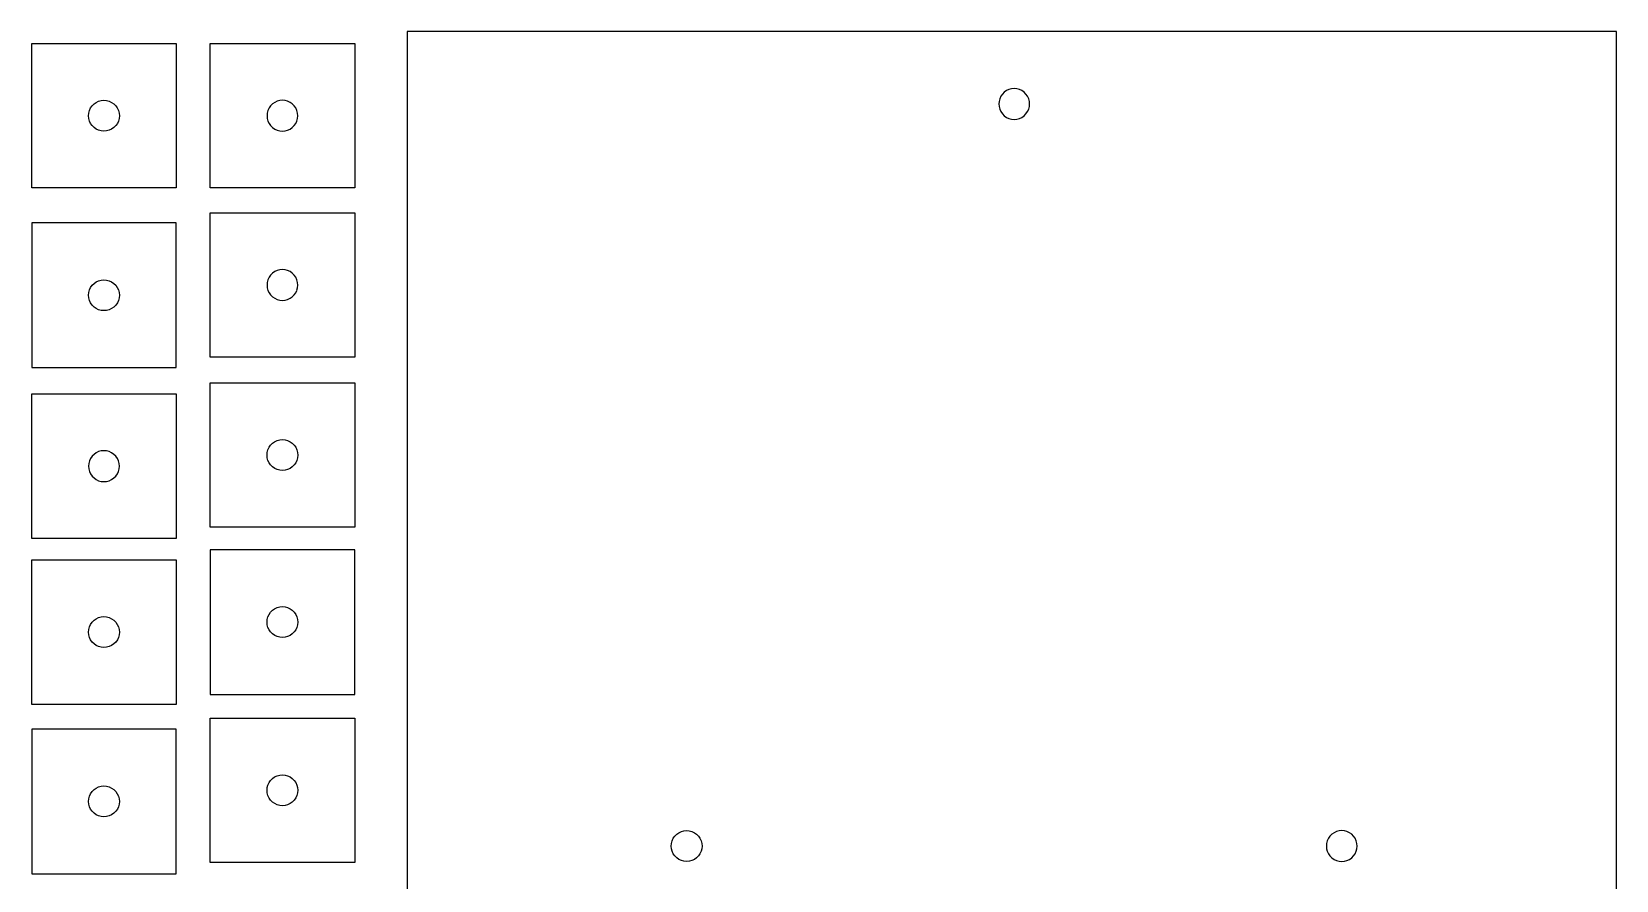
# Model space of a CAD drawing. Extents: x -175 to -7, y 41 to 356.
# Drawn here: x -171.2 to -6.7, y 267.8 to 355.8 of the extents above; entities that cross this region are included whole.
import ezdxf

# ---------------------------------------------------------------- set-up
doc = ezdxf.new("R2010")
doc.units = 0
doc.header["$MEASUREMENT"] = 0
doc.layers.add('Sketch1', color=7, linetype='Continuous')

msp = doc.modelspace()

# ---------------------------------------------------------------- linework, layer by layer
at = {"layer": 'Sketch1'}
for p, q in [((-7.11, 355.83, 2.99), (-132.19, 355.83, 2.99)), ((-132.19, 355.83, 2.99), (-132.19, 355.52, 2.99)), ((-132.19, 355.52, 2.99), (-132.19, 263.83, 2.99)), ((-6.69, 355.83, 2.99), (-7.11, 355.83, 2.99)), ((-6.69, 264.13, 2.99), (-6.69, 355.83, 2.99)), ((-171.18, 339.66, 2.99), (-171.18, 354.61, 2.99)), ((-171.18, 354.61, 2.99), (-171.13, 354.61, 2.99)), ((-171.13, 354.61, 2.99), (-156.18, 354.61, 2.99)), ((-156.18, 354.61, 2.99), (-156.18, 354.56, 2.99)), ((-156.18, 354.56, 2.99), (-156.18, 339.61, 2.99)), ((-152.65, 339.66, 2.99), (-152.65, 354.61, 2.99)), ((-152.65, 354.61, 2.99), (-152.6, 354.61, 2.99)), ((-152.6, 354.61, 2.99), (-137.65, 354.61, 2.99)), ((-137.65, 354.61, 2.99), (-137.65, 354.56, 2.99)), ((-137.65, 354.56, 2.99), (-137.65, 339.61, 2.99)), ((-70.7, 348.87, 2.99), (-70.77, 348.6, 2.99)), ((-70.58, 349.13, 2.99), (-70.7, 348.87, 2.99)), ((-70.42, 349.35, 2.99), (-70.58, 349.13, 2.99)), ((-70.22, 349.55, 2.99), (-70.42, 349.35, 2.99)), ((-69.99, 349.71, 2.99), (-70.22, 349.55, 2.99)), ((-69.74, 349.83, 2.99), (-69.99, 349.71, 2.99)), ((-69.47, 349.9, 2.99), (-69.74, 349.83, 2.99)), ((-69.19, 349.93, 2.99), (-69.47, 349.9, 2.99)), ((-68.92, 349.9, 2.99), (-69.19, 349.93, 2.99)), ((-68.65, 349.83, 2.99), (-68.92, 349.9, 2.99)), ((-68.39, 349.71, 2.99), (-68.65, 349.83, 2.99)), ((-68.16, 349.55, 2.99), (-68.39, 349.71, 2.99)), ((-67.97, 349.35, 2.99), (-68.16, 349.55, 2.99)), ((-67.81, 349.13, 2.99), (-67.97, 349.35, 2.99)), ((-67.69, 348.87, 2.99), (-67.81, 349.13, 2.99)), ((-67.62, 348.6, 2.99), (-67.69, 348.87, 2.99)), ((-165.28, 347.11, 2.99), (-165.26, 347.39, 2.99)), ((-165.26, 346.83, 2.99), (-165.28, 347.11, 2.99)), ((-165.26, 347.39, 2.99), (-165.18, 347.65, 2.99)), ((-165.18, 347.65, 2.99), (-165.07, 347.91, 2.99)), ((-165.07, 347.91, 2.99), (-164.91, 348.14, 2.99)), ((-164.91, 348.14, 2.99), (-164.71, 348.33, 2.99)), ((-164.71, 348.33, 2.99), (-164.48, 348.49, 2.99)), ((-164.48, 348.49, 2.99), (-164.23, 348.61, 2.99)), ((-164.23, 348.61, 2.99), (-163.96, 348.68, 2.99)), ((-163.96, 348.68, 2.99), (-163.68, 348.71, 2.99)), ((-163.68, 348.71, 2.99), (-163.4, 348.68, 2.99)), ((-163.4, 348.68, 2.99), (-163.13, 348.61, 2.99)), ((-163.13, 348.61, 2.99), (-162.88, 348.49, 2.99)), ((-162.88, 348.49, 2.99), (-162.65, 348.33, 2.99)), ((-162.65, 348.33, 2.99), (-162.46, 348.14, 2.99)), ((-162.46, 348.14, 2.99), (-162.3, 347.91, 2.99)), ((-162.3, 347.91, 2.99), (-162.18, 347.66, 2.99)), ((-162.18, 347.66, 2.99), (-162.1, 347.39, 2.99)), ((-162.1, 347.39, 2.99), (-162.08, 347.11, 2.99)), ((-162.08, 347.11, 2.99), (-162.1, 346.83, 2.99)), ((-146.73, 347.39, 2.99), (-146.75, 347.11, 2.99)), ((-146.75, 347.11, 2.99), (-146.73, 346.83, 2.99)), ((-146.66, 347.66, 2.99), (-146.73, 347.39, 2.99)), ((-146.54, 347.91, 2.99), (-146.66, 347.66, 2.99)), ((-146.38, 348.14, 2.99), (-146.54, 347.91, 2.99)), ((-146.18, 348.33, 2.99), (-146.38, 348.14, 2.99)), ((-145.95, 348.49, 2.99), (-146.18, 348.33, 2.99)), ((-145.7, 348.61, 2.99), (-145.95, 348.49, 2.99)), ((-145.43, 348.68, 2.99), (-145.7, 348.61, 2.99)), ((-145.15, 348.71, 2.99), (-145.43, 348.68, 2.99)), ((-144.88, 348.68, 2.99), (-145.15, 348.71, 2.99)), ((-144.61, 348.61, 2.99), (-144.88, 348.68, 2.99)), ((-144.35, 348.49, 2.99), (-144.61, 348.61, 2.99)), ((-144.13, 348.33, 2.99), (-144.35, 348.49, 2.99)), ((-143.93, 348.14, 2.99), (-144.13, 348.33, 2.99)), ((-143.77, 347.91, 2.99), (-143.93, 348.14, 2.99)), ((-143.65, 347.66, 2.99), (-143.77, 347.91, 2.99)), ((-143.58, 347.39, 2.99), (-143.65, 347.66, 2.99)), ((-143.56, 347.11, 2.99), (-143.58, 347.39, 2.99)), ((-143.58, 346.83, 2.99), (-143.56, 347.11, 2.99)), ((-70.77, 348.6, 2.99), (-70.79, 348.33, 2.99)), ((-70.79, 348.33, 2.99), (-70.77, 348.05, 2.99)), ((-70.77, 348.05, 2.99), (-70.7, 347.78, 2.99)), ((-70.7, 347.78, 2.99), (-70.58, 347.53, 2.99)), ((-70.58, 347.53, 2.99), (-70.42, 347.3, 2.99)), ((-70.42, 347.3, 2.99), (-70.22, 347.1, 2.99)), ((-70.22, 347.1, 2.99), (-69.99, 346.94, 2.99)), ((-68.39, 346.94, 2.99), (-68.16, 347.1, 2.99)), ((-68.16, 347.1, 2.99), (-67.97, 347.3, 2.99)), ((-67.97, 347.3, 2.99), (-67.81, 347.53, 2.99)), ((-67.81, 347.53, 2.99), (-67.69, 347.78, 2.99)), ((-67.69, 347.78, 2.99), (-67.62, 348.05, 2.99)), ((-67.59, 348.33, 2.99), (-67.62, 348.6, 2.99)), ((-67.62, 348.05, 2.99), (-67.59, 348.33, 2.99)), ((-165.18, 346.56, 2.99), (-165.26, 346.83, 2.99)), ((-165.07, 346.31, 2.99), (-165.18, 346.56, 2.99)), ((-164.91, 346.08, 2.99), (-165.07, 346.31, 2.99)), ((-164.71, 345.88, 2.99), (-164.91, 346.08, 2.99)), ((-164.48, 345.72, 2.99), (-164.71, 345.88, 2.99)), ((-164.23, 345.6, 2.99), (-164.48, 345.72, 2.99)), ((-163.96, 345.53, 2.99), (-164.23, 345.6, 2.99)), ((-163.68, 345.51, 2.99), (-163.96, 345.53, 2.99)), ((-163.4, 345.53, 2.99), (-163.68, 345.51, 2.99)), ((-163.13, 345.61, 2.99), (-163.4, 345.53, 2.99)), ((-162.88, 345.72, 2.99), (-163.13, 345.61, 2.99)), ((-162.65, 345.88, 2.99), (-162.88, 345.72, 2.99)), ((-162.45, 346.08, 2.99), (-162.65, 345.88, 2.99)), ((-162.29, 346.31, 2.99), (-162.45, 346.08, 2.99)), ((-162.18, 346.56, 2.99), (-162.29, 346.31, 2.99)), ((-162.1, 346.83, 2.99), (-162.18, 346.56, 2.99)), ((-146.73, 346.83, 2.99), (-146.66, 346.56, 2.99)), ((-146.66, 346.56, 2.99), (-146.54, 346.31, 2.99)), ((-146.54, 346.31, 2.99), (-146.38, 346.08, 2.99)), ((-146.38, 346.08, 2.99), (-146.18, 345.88, 2.99)), ((-146.18, 345.88, 2.99), (-145.95, 345.72, 2.99)), ((-145.95, 345.72, 2.99), (-145.7, 345.6, 2.99)), ((-145.7, 345.6, 2.99), (-145.43, 345.53, 2.99)), ((-145.43, 345.53, 2.99), (-145.15, 345.51, 2.99)), ((-145.15, 345.51, 2.99), (-144.88, 345.53, 2.99)), ((-144.88, 345.53, 2.99), (-144.61, 345.6, 2.99)), ((-144.61, 345.6, 2.99), (-144.35, 345.72, 2.99)), ((-144.35, 345.72, 2.99), (-144.13, 345.88, 2.99)), ((-144.13, 345.88, 2.99), (-143.93, 346.08, 2.99)), ((-143.93, 346.08, 2.99), (-143.77, 346.31, 2.99)), ((-143.77, 346.31, 2.99), (-143.65, 346.56, 2.99)), ((-143.65, 346.56, 2.99), (-143.58, 346.83, 2.99)), ((-69.99, 346.94, 2.99), (-69.74, 346.82, 2.99)), ((-69.74, 346.82, 2.99), (-69.47, 346.75, 2.99)), ((-69.47, 346.75, 2.99), (-69.19, 346.73, 2.99)), ((-69.19, 346.73, 2.99), (-68.92, 346.75, 2.99)), ((-68.92, 346.75, 2.99), (-68.65, 346.82, 2.99)), ((-68.65, 346.82, 2.99), (-68.39, 346.94, 2.99)), ((-171.18, 339.61, 2.99), (-171.18, 339.66, 2.99)), ((-156.23, 339.61, 2.99), (-171.18, 339.61, 2.99)), ((-156.18, 339.61, 2.99), (-156.23, 339.61, 2.99)), ((-152.65, 339.61, 2.99), (-152.65, 339.66, 2.99)), ((-137.7, 339.61, 2.99), (-152.65, 339.61, 2.99)), ((-137.65, 339.61, 2.99), (-137.7, 339.61, 2.99)), ((-171.13, 335.99, 2.99), (-171.18, 335.99, 2.99)), ((-171.18, 335.99, 2.99), (-171.18, 321.04, 2.99)), ((-156.18, 335.99, 2.99), (-171.13, 335.99, 2.99)), ((-156.18, 335.94, 2.99), (-156.18, 335.99, 2.99)), ((-156.18, 320.99, 2.99), (-156.18, 335.94, 2.99)), ((-152.65, 322.09, 2.99), (-152.65, 337.04, 2.99)), ((-152.65, 337.04, 2.99), (-152.6, 337.04, 2.99)), ((-152.6, 337.04, 2.99), (-137.65, 337.04, 2.99)), ((-137.65, 337.04, 2.99), (-137.65, 336.99, 2.99)), ((-137.65, 336.99, 2.99), (-137.65, 322.04, 2.99)), ((-146.18, 330.77, 2.99), (-146.38, 330.57, 2.99)), ((-145.95, 330.93, 2.99), (-146.18, 330.77, 2.99)), ((-145.7, 331.05, 2.99), (-145.95, 330.93, 2.99)), ((-145.43, 331.12, 2.99), (-145.7, 331.05, 2.99)), ((-145.15, 331.14, 2.99), (-145.43, 331.12, 2.99)), ((-144.88, 331.12, 2.99), (-145.15, 331.14, 2.99)), ((-144.61, 331.05, 2.99), (-144.88, 331.12, 2.99)), ((-144.35, 330.93, 2.99), (-144.61, 331.05, 2.99)), ((-144.13, 330.77, 2.99), (-144.35, 330.93, 2.99)), ((-143.93, 330.57, 2.99), (-144.13, 330.77, 2.99)), ((-165.26, 328.76, 2.99), (-165.18, 329.03, 2.99)), ((-165.18, 329.03, 2.99), (-165.07, 329.29, 2.99)), ((-165.07, 329.29, 2.99), (-164.91, 329.52, 2.99)), ((-164.91, 329.52, 2.99), (-164.71, 329.71, 2.99)), ((-164.71, 329.71, 2.99), (-164.48, 329.87, 2.99)), ((-164.48, 329.87, 2.99), (-164.23, 329.99, 2.99)), ((-164.23, 329.99, 2.99), (-163.96, 330.06, 2.99)), ((-163.96, 330.06, 2.99), (-163.68, 330.09, 2.99)), ((-163.68, 330.09, 2.99), (-163.4, 330.06, 2.99)), ((-163.4, 330.06, 2.99), (-163.13, 329.99, 2.99)), ((-163.13, 329.99, 2.99), (-162.88, 329.87, 2.99)), ((-162.88, 329.87, 2.99), (-162.65, 329.71, 2.99)), ((-162.65, 329.71, 2.99), (-162.46, 329.52, 2.99)), ((-162.46, 329.52, 2.99), (-162.3, 329.29, 2.99)), ((-162.3, 329.29, 2.99), (-162.18, 329.04, 2.99)), ((-162.18, 329.04, 2.99), (-162.1, 328.77, 2.99)), ((-146.73, 329.82, 2.99), (-146.75, 329.54, 2.99)), ((-146.75, 329.54, 2.99), (-146.73, 329.26, 2.99)), ((-146.66, 330.09, 2.99), (-146.73, 329.82, 2.99)), ((-146.73, 329.26, 2.99), (-146.66, 328.99, 2.99)), ((-146.54, 330.34, 2.99), (-146.66, 330.09, 2.99)), ((-146.66, 328.99, 2.99), (-146.54, 328.74, 2.99)), ((-146.38, 330.57, 2.99), (-146.54, 330.34, 2.99)), ((-143.77, 330.34, 2.99), (-143.93, 330.57, 2.99)), ((-143.65, 330.09, 2.99), (-143.77, 330.34, 2.99)), ((-143.77, 328.74, 2.99), (-143.65, 328.99, 2.99)), ((-143.58, 329.82, 2.99), (-143.65, 330.09, 2.99)), ((-143.65, 329, 2.99), (-143.58, 329.26, 2.99)), ((-143.56, 329.54, 2.99), (-143.58, 329.82, 2.99)), ((-143.58, 329.26, 2.99), (-143.56, 329.54, 2.99)), ((-165.28, 328.49, 2.99), (-165.26, 328.76, 2.99)), ((-165.26, 328.21, 2.99), (-165.28, 328.49, 2.99)), ((-165.18, 327.94, 2.99), (-165.26, 328.21, 2.99)), ((-165.07, 327.69, 2.99), (-165.18, 327.94, 2.99)), ((-164.91, 327.46, 2.99), (-165.07, 327.69, 2.99)), ((-164.71, 327.26, 2.99), (-164.91, 327.46, 2.99)), ((-162.45, 327.46, 2.99), (-162.65, 327.26, 2.99)), ((-162.29, 327.69, 2.99), (-162.45, 327.46, 2.99)), ((-162.18, 327.94, 2.99), (-162.29, 327.69, 2.99)), ((-162.1, 328.21, 2.99), (-162.18, 327.94, 2.99)), ((-162.1, 328.77, 2.99), (-162.08, 328.49, 2.99)), ((-162.08, 328.49, 2.99), (-162.1, 328.21, 2.99)), ((-146.54, 328.74, 2.99), (-146.38, 328.51, 2.99)), ((-146.38, 328.51, 2.99), (-146.18, 328.32, 2.99)), ((-146.18, 328.32, 2.99), (-145.95, 328.16, 2.99)), ((-145.95, 328.16, 2.99), (-145.7, 328.04, 2.99)), ((-145.7, 328.04, 2.99), (-145.43, 327.97, 2.99)), ((-145.43, 327.97, 2.99), (-145.15, 327.94, 2.99)), ((-145.15, 327.94, 2.99), (-144.88, 327.97, 2.99)), ((-144.88, 327.97, 2.99), (-144.61, 328.04, 2.99)), ((-144.61, 328.04, 2.99), (-144.35, 328.16, 2.99)), ((-144.35, 328.16, 2.99), (-144.13, 328.32, 2.99)), ((-144.13, 328.32, 2.99), (-143.93, 328.51, 2.99)), ((-143.93, 328.51, 2.99), (-143.77, 328.74, 2.99)), ((-164.48, 327.1, 2.99), (-164.71, 327.26, 2.99)), ((-164.23, 326.98, 2.99), (-164.48, 327.1, 2.99)), ((-163.96, 326.91, 2.99), (-164.23, 326.98, 2.99)), ((-163.68, 326.89, 2.99), (-163.96, 326.91, 2.99)), ((-163.4, 326.91, 2.99), (-163.68, 326.89, 2.99)), ((-163.13, 326.98, 2.99), (-163.4, 326.91, 2.99)), ((-162.88, 327.1, 2.99), (-163.13, 326.98, 2.99)), ((-162.65, 327.26, 2.99), (-162.88, 327.1, 2.99)), ((-171.18, 321.04, 2.99), (-171.18, 320.99, 2.99)), ((-171.18, 320.99, 2.99), (-156.23, 320.99, 2.99)), ((-156.23, 320.99, 2.99), (-156.18, 320.99, 2.99)), ((-152.65, 322.04, 2.99), (-152.65, 322.09, 2.99)), ((-137.7, 322.04, 2.99), (-152.65, 322.04, 2.99)), ((-137.65, 322.04, 2.99), (-137.7, 322.04, 2.99)), ((-152.65, 304.45, 2.99), (-152.65, 319.4, 2.99)), ((-152.65, 319.4, 2.99), (-152.6, 319.4, 2.99)), ((-152.6, 319.4, 2.99), (-137.65, 319.4, 2.99)), ((-137.65, 319.4, 2.99), (-137.65, 319.35, 2.99)), ((-137.65, 319.35, 2.99), (-137.65, 304.4, 2.99)), ((-171.18, 303.3, 2.99), (-171.18, 318.25, 2.99)), ((-171.18, 318.25, 2.99), (-171.13, 318.25, 2.99)), ((-171.13, 318.25, 2.99), (-156.18, 318.25, 2.99)), ((-156.18, 318.25, 2.99), (-156.18, 318.2, 2.99)), ((-156.18, 318.2, 2.99), (-156.18, 303.25, 2.99)), ((-146.66, 312.44, 2.99), (-146.54, 312.7, 2.99)), ((-146.54, 312.7, 2.99), (-146.38, 312.92, 2.99)), ((-146.38, 312.92, 2.99), (-146.18, 313.12, 2.99)), ((-146.18, 313.12, 2.99), (-145.96, 313.28, 2.99)), ((-145.96, 313.28, 2.99), (-145.7, 313.4, 2.99)), ((-145.7, 313.4, 2.99), (-145.43, 313.47, 2.99)), ((-145.43, 313.47, 2.99), (-145.16, 313.5, 2.99)), ((-145.16, 313.5, 2.99), (-144.88, 313.47, 2.99)), ((-144.88, 313.47, 2.99), (-144.61, 313.4, 2.99)), ((-144.61, 313.4, 2.99), (-144.36, 313.28, 2.99)), ((-144.36, 313.28, 2.99), (-144.13, 313.12, 2.99)), ((-144.13, 313.12, 2.99), (-143.93, 312.93, 2.99)), ((-143.93, 312.93, 2.99), (-143.77, 312.7, 2.99)), ((-143.77, 312.7, 2.99), (-143.65, 312.44, 2.99)), ((-165.26, 311.02, 2.99), (-165.28, 310.75, 2.99)), ((-165.18, 311.29, 2.99), (-165.26, 311.02, 2.99)), ((-165.07, 311.55, 2.99), (-165.18, 311.29, 2.99)), ((-164.91, 311.77, 2.99), (-165.07, 311.55, 2.99)), ((-164.71, 311.97, 2.99), (-164.91, 311.77, 2.99)), ((-164.48, 312.13, 2.99), (-164.71, 311.97, 2.99)), ((-164.23, 312.25, 2.99), (-164.48, 312.13, 2.99)), ((-163.96, 312.32, 2.99), (-164.23, 312.25, 2.99)), ((-163.68, 312.35, 2.99), (-163.96, 312.32, 2.99)), ((-163.4, 312.32, 2.99), (-163.68, 312.35, 2.99)), ((-163.13, 312.25, 2.99), (-163.4, 312.32, 2.99)), ((-162.88, 312.13, 2.99), (-163.13, 312.25, 2.99)), ((-162.65, 311.97, 2.99), (-162.88, 312.13, 2.99)), ((-162.45, 311.77, 2.99), (-162.65, 311.97, 2.99)), ((-162.29, 311.55, 2.99), (-162.45, 311.77, 2.99)), ((-162.18, 311.29, 2.99), (-162.29, 311.55, 2.99)), ((-162.1, 311.02, 2.99), (-162.18, 311.29, 2.99)), ((-162.08, 310.75, 2.99), (-162.1, 311.02, 2.99)), ((-146.75, 311.9, 2.99), (-146.73, 312.17, 2.99)), ((-146.73, 311.62, 2.99), (-146.75, 311.9, 2.99)), ((-146.73, 312.17, 2.99), (-146.66, 312.44, 2.99)), ((-146.66, 311.35, 2.99), (-146.73, 311.62, 2.99)), ((-146.54, 311.1, 2.99), (-146.66, 311.35, 2.99)), ((-146.38, 310.87, 2.99), (-146.54, 311.1, 2.99)), ((-143.77, 311.1, 2.99), (-143.93, 310.87, 2.99)), ((-143.65, 311.35, 2.99), (-143.77, 311.1, 2.99)), ((-143.65, 312.44, 2.99), (-143.58, 312.18, 2.99)), ((-143.58, 311.62, 2.99), (-143.65, 311.35, 2.99)), ((-143.58, 312.18, 2.99), (-143.56, 311.9, 2.99)), ((-143.56, 311.9, 2.99), (-143.58, 311.62, 2.99)), ((-165.28, 310.75, 2.99), (-165.26, 310.47, 2.99)), ((-165.26, 310.47, 2.99), (-165.18, 310.2, 2.99)), ((-165.18, 310.2, 2.99), (-165.07, 309.95, 2.99)), ((-165.07, 309.95, 2.99), (-164.91, 309.72, 2.99)), ((-164.91, 309.72, 2.99), (-164.71, 309.52, 2.99)), ((-164.71, 309.52, 2.99), (-164.48, 309.36, 2.99)), ((-164.48, 309.36, 2.99), (-164.23, 309.24, 2.99)), ((-164.23, 309.24, 2.99), (-163.96, 309.17, 2.99)), ((-163.4, 309.17, 2.99), (-163.13, 309.24, 2.99)), ((-163.13, 309.24, 2.99), (-162.88, 309.36, 2.99)), ((-162.88, 309.36, 2.99), (-162.65, 309.52, 2.99)), ((-162.65, 309.52, 2.99), (-162.45, 309.72, 2.99)), ((-162.45, 309.72, 2.99), (-162.29, 309.95, 2.99)), ((-162.29, 309.95, 2.99), (-162.18, 310.2, 2.99)), ((-162.18, 310.2, 2.99), (-162.1, 310.47, 2.99)), ((-162.1, 310.47, 2.99), (-162.08, 310.75, 2.99)), ((-146.18, 310.67, 2.99), (-146.38, 310.87, 2.99)), ((-145.95, 310.51, 2.99), (-146.18, 310.67, 2.99)), ((-145.7, 310.39, 2.99), (-145.95, 310.51, 2.99)), ((-145.43, 310.32, 2.99), (-145.7, 310.39, 2.99)), ((-145.15, 310.3, 2.99), (-145.43, 310.32, 2.99)), ((-144.88, 310.32, 2.99), (-145.15, 310.3, 2.99)), ((-144.61, 310.39, 2.99), (-144.88, 310.32, 2.99)), ((-144.35, 310.51, 2.99), (-144.61, 310.39, 2.99)), ((-144.13, 310.67, 2.99), (-144.35, 310.51, 2.99)), ((-143.93, 310.87, 2.99), (-144.13, 310.67, 2.99)), ((-163.96, 309.17, 2.99), (-163.68, 309.15, 2.99)), ((-163.68, 309.15, 2.99), (-163.4, 309.17, 2.99)), ((-152.65, 304.4, 2.99), (-152.65, 304.45, 2.99)), ((-137.7, 304.4, 2.99), (-152.65, 304.4, 2.99)), ((-137.65, 304.4, 2.99), (-137.7, 304.4, 2.99)), ((-171.18, 303.25, 2.99), (-171.18, 303.3, 2.99)), ((-156.23, 303.25, 2.99), (-171.18, 303.25, 2.99)), ((-156.18, 303.25, 2.99), (-156.23, 303.25, 2.99)), ((-171.18, 286.08, 2.99), (-171.18, 301.03, 2.99)), ((-171.18, 301.03, 2.99), (-171.13, 301.03, 2.99)), ((-171.13, 301.03, 2.99), (-156.18, 301.03, 2.99)), ((-156.18, 301.03, 2.99), (-156.18, 300.98, 2.99)), ((-152.65, 302.07, 2.99), (-152.65, 287.12, 2.99)), ((-152.6, 302.07, 2.99), (-152.65, 302.07, 2.99)), ((-137.65, 302.07, 2.99), (-152.6, 302.07, 2.99)), ((-137.65, 302.02, 2.99), (-137.65, 302.07, 2.99)), ((-137.65, 287.07, 2.99), (-137.65, 302.02, 2.99)), ((-156.18, 300.98, 2.99), (-156.18, 286.03, 2.99)), ((-145.7, 296.07, 2.99), (-145.43, 296.14, 2.99)), ((-145.43, 296.14, 2.99), (-145.16, 296.17, 2.99)), ((-145.16, 296.17, 2.99), (-144.88, 296.14, 2.99)), ((-144.88, 296.14, 2.99), (-144.61, 296.07, 2.99)), ((-165.07, 294.33, 2.99), (-164.91, 294.56, 2.99)), ((-164.91, 294.56, 2.99), (-164.71, 294.75, 2.99)), ((-164.71, 294.75, 2.99), (-164.48, 294.91, 2.99)), ((-164.48, 294.91, 2.99), (-164.23, 295.03, 2.99)), ((-164.23, 295.03, 2.99), (-163.96, 295.11, 2.99)), ((-163.96, 295.11, 2.99), (-163.68, 295.13, 2.99)), ((-163.68, 295.13, 2.99), (-163.4, 295.11, 2.99)), ((-163.4, 295.11, 2.99), (-163.13, 295.03, 2.99)), ((-163.13, 295.03, 2.99), (-162.88, 294.92, 2.99)), ((-162.88, 294.92, 2.99), (-162.65, 294.76, 2.99)), ((-162.65, 294.76, 2.99), (-162.46, 294.56, 2.99)), ((-162.46, 294.56, 2.99), (-162.3, 294.33, 2.99)), ((-146.75, 294.57, 2.99), (-146.73, 294.84, 2.99)), ((-146.73, 294.29, 2.99), (-146.75, 294.57, 2.99)), ((-146.73, 294.85, 2.99), (-146.66, 295.11, 2.99)), ((-146.66, 295.11, 2.99), (-146.54, 295.37, 2.99)), ((-146.54, 295.37, 2.99), (-146.38, 295.6, 2.99)), ((-146.38, 295.6, 2.99), (-146.18, 295.79, 2.99)), ((-146.18, 295.79, 2.99), (-145.96, 295.95, 2.99)), ((-145.96, 295.95, 2.99), (-145.7, 296.07, 2.99)), ((-144.61, 296.07, 2.99), (-144.36, 295.95, 2.99)), ((-144.36, 295.95, 2.99), (-144.13, 295.79, 2.99)), ((-144.13, 295.79, 2.99), (-143.93, 295.6, 2.99)), ((-143.93, 295.6, 2.99), (-143.77, 295.37, 2.99)), ((-143.77, 295.37, 2.99), (-143.65, 295.12, 2.99)), ((-143.65, 295.12, 2.99), (-143.58, 294.85, 2.99)), ((-143.58, 294.85, 2.99), (-143.56, 294.57, 2.99)), ((-143.56, 294.57, 2.99), (-143.58, 294.29, 2.99)), ((-165.28, 293.53, 2.99), (-165.26, 293.81, 2.99)), ((-165.26, 293.25, 2.99), (-165.28, 293.53, 2.99)), ((-165.26, 293.81, 2.99), (-165.18, 294.08, 2.99)), ((-165.18, 292.98, 2.99), (-165.26, 293.25, 2.99)), ((-165.18, 294.08, 2.99), (-165.07, 294.33, 2.99)), ((-165.07, 292.73, 2.99), (-165.18, 292.98, 2.99)), ((-162.3, 294.33, 2.99), (-162.18, 294.08, 2.99)), ((-162.18, 292.98, 2.99), (-162.29, 292.73, 2.99)), ((-162.18, 294.08, 2.99), (-162.1, 293.81, 2.99)), ((-162.1, 293.25, 2.99), (-162.18, 292.98, 2.99)), ((-162.1, 293.81, 2.99), (-162.08, 293.53, 2.99)), ((-162.08, 293.53, 2.99), (-162.1, 293.25, 2.99)), ((-146.66, 294.02, 2.99), (-146.73, 294.29, 2.99)), ((-146.54, 293.77, 2.99), (-146.66, 294.02, 2.99)), ((-146.38, 293.54, 2.99), (-146.54, 293.77, 2.99)), ((-146.18, 293.34, 2.99), (-146.38, 293.54, 2.99)), ((-145.95, 293.18, 2.99), (-146.18, 293.34, 2.99)), ((-145.7, 293.06, 2.99), (-145.95, 293.18, 2.99)), ((-145.43, 292.99, 2.99), (-145.7, 293.06, 2.99)), ((-145.15, 292.97, 2.99), (-145.43, 292.99, 2.99)), ((-144.88, 292.99, 2.99), (-145.15, 292.97, 2.99)), ((-144.61, 293.06, 2.99), (-144.88, 292.99, 2.99)), ((-144.35, 293.18, 2.99), (-144.61, 293.06, 2.99)), ((-144.13, 293.34, 2.99), (-144.35, 293.18, 2.99)), ((-143.93, 293.54, 2.99), (-144.13, 293.34, 2.99)), ((-143.77, 293.77, 2.99), (-143.93, 293.54, 2.99)), ((-143.65, 294.02, 2.99), (-143.77, 293.77, 2.99)), ((-143.58, 294.29, 2.99), (-143.65, 294.02, 2.99)), ((-164.91, 292.5, 2.99), (-165.07, 292.73, 2.99)), ((-164.71, 292.3, 2.99), (-164.91, 292.5, 2.99)), ((-164.48, 292.14, 2.99), (-164.71, 292.3, 2.99)), ((-164.23, 292.03, 2.99), (-164.48, 292.14, 2.99)), ((-163.96, 291.95, 2.99), (-164.23, 292.03, 2.99)), ((-163.68, 291.93, 2.99), (-163.96, 291.95, 2.99)), ((-163.4, 291.95, 2.99), (-163.68, 291.93, 2.99)), ((-163.13, 292.03, 2.99), (-163.4, 291.95, 2.99)), ((-162.88, 292.14, 2.99), (-163.13, 292.03, 2.99)), ((-162.65, 292.3, 2.99), (-162.88, 292.14, 2.99)), ((-162.45, 292.5, 2.99), (-162.65, 292.3, 2.99)), ((-162.29, 292.73, 2.99), (-162.45, 292.5, 2.99)), ((-152.65, 287.12, 2.99), (-152.65, 287.07, 2.99)), ((-152.65, 287.07, 2.99), (-137.7, 287.07, 2.99)), ((-137.7, 287.07, 2.99), (-137.65, 287.07, 2.99)), ((-171.18, 286.03, 2.99), (-171.18, 286.08, 2.99)), ((-156.23, 286.03, 2.99), (-171.18, 286.03, 2.99)), ((-156.18, 286.03, 2.99), (-156.23, 286.03, 2.99)), ((-152.65, 269.66, 2.99), (-152.65, 284.61, 2.99)), ((-152.65, 284.61, 2.99), (-152.6, 284.61, 2.99)), ((-152.6, 284.61, 2.99), (-137.65, 284.61, 2.99)), ((-137.65, 284.61, 2.99), (-137.65, 284.56, 2.99)), ((-137.65, 284.56, 2.99), (-137.65, 269.61, 2.99)), ((-171.18, 283.46, 2.99), (-171.18, 268.51, 2.99)), ((-171.13, 283.46, 2.99), (-171.18, 283.46, 2.99)), ((-156.18, 283.46, 2.99), (-171.13, 283.46, 2.99)), ((-156.18, 283.41, 2.99), (-156.18, 283.46, 2.99)), ((-156.18, 268.46, 2.99), (-156.18, 283.41, 2.99)), ((-146.54, 277.91, 2.99), (-146.38, 278.14, 2.99)), ((-146.38, 278.14, 2.99), (-146.18, 278.34, 2.99)), ((-146.18, 278.34, 2.99), (-145.96, 278.5, 2.99)), ((-145.96, 278.5, 2.99), (-145.7, 278.62, 2.99)), ((-145.7, 278.62, 2.99), (-145.43, 278.69, 2.99)), ((-145.43, 278.69, 2.99), (-145.16, 278.71, 2.99)), ((-145.16, 278.71, 2.99), (-144.88, 278.69, 2.99)), ((-144.88, 278.69, 2.99), (-144.61, 278.62, 2.99)), ((-144.61, 278.62, 2.99), (-144.36, 278.5, 2.99)), ((-144.36, 278.5, 2.99), (-144.13, 278.34, 2.99)), ((-144.13, 278.34, 2.99), (-143.93, 278.14, 2.99)), ((-143.93, 278.14, 2.99), (-143.77, 277.92, 2.99)), ((-165.26, 276.23, 2.99), (-165.18, 276.5, 2.99)), ((-165.18, 276.5, 2.99), (-165.07, 276.75, 2.99)), ((-165.07, 276.75, 2.99), (-164.91, 276.98, 2.99)), ((-164.91, 276.98, 2.99), (-164.71, 277.18, 2.99)), ((-164.71, 277.18, 2.99), (-164.48, 277.34, 2.99)), ((-164.48, 277.34, 2.99), (-164.23, 277.46, 2.99)), ((-164.23, 277.46, 2.99), (-163.96, 277.53, 2.99)), ((-163.96, 277.53, 2.99), (-163.68, 277.56, 2.99)), ((-163.68, 277.56, 2.99), (-163.4, 277.53, 2.99)), ((-163.4, 277.53, 2.99), (-163.13, 277.46, 2.99)), ((-163.13, 277.46, 2.99), (-162.88, 277.34, 2.99)), ((-162.88, 277.34, 2.99), (-162.65, 277.18, 2.99)), ((-162.65, 277.18, 2.99), (-162.46, 276.98, 2.99)), ((-162.46, 276.98, 2.99), (-162.3, 276.76, 2.99)), ((-162.3, 276.76, 2.99), (-162.18, 276.5, 2.99)), ((-162.18, 276.5, 2.99), (-162.1, 276.23, 2.99)), ((-146.75, 277.11, 2.99), (-146.73, 277.39, 2.99)), ((-146.73, 276.84, 2.99), (-146.75, 277.11, 2.99)), ((-146.73, 277.39, 2.99), (-146.66, 277.66, 2.99)), ((-146.66, 276.57, 2.99), (-146.73, 276.84, 2.99)), ((-146.66, 277.66, 2.99), (-146.54, 277.91, 2.99)), ((-146.54, 276.31, 2.99), (-146.66, 276.57, 2.99)), ((-143.77, 277.92, 2.99), (-143.65, 277.66, 2.99)), ((-143.65, 276.57, 2.99), (-143.77, 276.32, 2.99)), ((-143.65, 277.66, 2.99), (-143.58, 277.39, 2.99)), ((-143.58, 276.84, 2.99), (-143.65, 276.57, 2.99)), ((-143.58, 277.39, 2.99), (-143.56, 277.12, 2.99)), ((-143.56, 277.12, 2.99), (-143.58, 276.84, 2.99)), ((-165.28, 275.95, 2.99), (-165.26, 276.23, 2.99)), ((-165.26, 275.68, 2.99), (-165.28, 275.95, 2.99)), ((-165.18, 275.41, 2.99), (-165.26, 275.68, 2.99)), ((-165.07, 275.15, 2.99), (-165.18, 275.41, 2.99)), ((-164.91, 274.93, 2.99), (-165.07, 275.15, 2.99)), ((-164.71, 274.73, 2.99), (-164.91, 274.93, 2.99)), ((-164.48, 274.57, 2.99), (-164.71, 274.73, 2.99)), ((-162.65, 274.73, 2.99), (-162.88, 274.57, 2.99)), ((-162.45, 274.93, 2.99), (-162.65, 274.73, 2.99)), ((-162.29, 275.16, 2.99), (-162.45, 274.93, 2.99)), ((-162.18, 275.41, 2.99), (-162.29, 275.16, 2.99)), ((-162.1, 275.68, 2.99), (-162.18, 275.41, 2.99)), ((-162.1, 276.23, 2.99), (-162.08, 275.96, 2.99)), ((-162.08, 275.96, 2.99), (-162.1, 275.68, 2.99)), ((-146.38, 276.09, 2.99), (-146.54, 276.31, 2.99)), ((-146.18, 275.89, 2.99), (-146.38, 276.09, 2.99)), ((-145.95, 275.73, 2.99), (-146.18, 275.89, 2.99)), ((-145.7, 275.61, 2.99), (-145.95, 275.73, 2.99)), ((-145.43, 275.54, 2.99), (-145.7, 275.61, 2.99)), ((-145.15, 275.51, 2.99), (-145.43, 275.54, 2.99)), ((-144.88, 275.54, 2.99), (-145.15, 275.51, 2.99)), ((-144.61, 275.61, 2.99), (-144.88, 275.54, 2.99)), ((-144.35, 275.73, 2.99), (-144.61, 275.61, 2.99)), ((-144.13, 275.89, 2.99), (-144.35, 275.73, 2.99)), ((-143.93, 276.09, 2.99), (-144.13, 275.89, 2.99)), ((-143.77, 276.32, 2.99), (-143.93, 276.09, 2.99)), ((-164.23, 274.45, 2.99), (-164.48, 274.57, 2.99)), ((-163.96, 274.38, 2.99), (-164.23, 274.45, 2.99)), ((-163.68, 274.36, 2.99), (-163.96, 274.38, 2.99)), ((-163.4, 274.38, 2.99), (-163.68, 274.36, 2.99)), ((-163.13, 274.45, 2.99), (-163.4, 274.38, 2.99)), ((-162.88, 274.57, 2.99), (-163.13, 274.45, 2.99)), ((-104.79, 271.32, 2.99), (-104.77, 271.6, 2.99)), ((-104.77, 271.6, 2.99), (-104.7, 271.87, 2.99)), ((-104.7, 271.87, 2.99), (-104.58, 272.13, 2.99)), ((-104.58, 272.13, 2.99), (-104.42, 272.35, 2.99)), ((-104.42, 272.35, 2.99), (-104.22, 272.55, 2.99)), ((-104.22, 272.55, 2.99), (-103.99, 272.71, 2.99)), ((-103.99, 272.71, 2.99), (-103.74, 272.83, 2.99)), ((-103.74, 272.83, 2.99), (-103.47, 272.9, 2.99)), ((-103.47, 272.9, 2.99), (-103.19, 272.93, 2.99)), ((-103.19, 272.93, 2.99), (-102.92, 272.9, 2.99)), ((-102.92, 272.9, 2.99), (-102.65, 272.83, 2.99)), ((-102.65, 272.83, 2.99), (-102.39, 272.71, 2.99)), ((-102.39, 272.71, 2.99), (-102.17, 272.55, 2.99)), ((-102.17, 272.55, 2.99), (-101.97, 272.36, 2.99)), ((-101.97, 272.36, 2.99), (-101.81, 272.13, 2.99)), ((-101.81, 272.13, 2.99), (-101.69, 271.87, 2.99)), ((-101.69, 271.87, 2.99), (-101.62, 271.6, 2.99)), ((-101.62, 271.6, 2.99), (-101.59, 271.33, 2.99)), ((-36.77, 271.6, 2.99), (-36.79, 271.33, 2.99)), ((-36.7, 271.87, 2.99), (-36.77, 271.6, 2.99)), ((-36.58, 272.13, 2.99), (-36.7, 271.87, 2.99)), ((-36.42, 272.35, 2.99), (-36.58, 272.13, 2.99)), ((-36.22, 272.55, 2.99), (-36.42, 272.35, 2.99)), ((-35.99, 272.71, 2.99), (-36.22, 272.55, 2.99)), ((-35.74, 272.83, 2.99), (-35.99, 272.71, 2.99)), ((-35.47, 272.9, 2.99), (-35.74, 272.83, 2.99)), ((-35.19, 272.93, 2.99), (-35.47, 272.9, 2.99)), ((-34.92, 272.9, 2.99), (-35.19, 272.93, 2.99)), ((-34.65, 272.83, 2.99), (-34.92, 272.9, 2.99)), ((-34.39, 272.71, 2.99), (-34.65, 272.83, 2.99)), ((-34.16, 272.55, 2.99), (-34.39, 272.71, 2.99)), ((-33.97, 272.35, 2.99), (-34.16, 272.55, 2.99)), ((-33.81, 272.13, 2.99), (-33.97, 272.35, 2.99)), ((-33.69, 271.87, 2.99), (-33.81, 272.13, 2.99)), ((-33.62, 271.6, 2.99), (-33.69, 271.87, 2.99)), ((-33.59, 271.33, 2.99), (-33.62, 271.6, 2.99)), ((-104.77, 271.05, 2.99), (-104.79, 271.32, 2.99)), ((-104.7, 270.78, 2.99), (-104.77, 271.05, 2.99)), ((-104.58, 270.53, 2.99), (-104.7, 270.78, 2.99)), ((-104.42, 270.3, 2.99), (-104.58, 270.53, 2.99)), ((-104.22, 270.1, 2.99), (-104.42, 270.3, 2.99)), ((-103.99, 269.94, 2.99), (-104.22, 270.1, 2.99)), ((-103.74, 269.82, 2.99), (-103.99, 269.94, 2.99)), ((-103.47, 269.75, 2.99), (-103.74, 269.82, 2.99)), ((-102.64, 269.82, 2.99), (-102.91, 269.75, 2.99)), ((-102.39, 269.94, 2.99), (-102.64, 269.82, 2.99)), ((-102.16, 270.1, 2.99), (-102.39, 269.94, 2.99)), ((-101.97, 270.3, 2.99), (-102.16, 270.1, 2.99)), ((-101.81, 270.53, 2.99), (-101.97, 270.3, 2.99)), ((-101.69, 270.78, 2.99), (-101.81, 270.53, 2.99)), ((-101.62, 271.05, 2.99), (-101.69, 270.78, 2.99)), ((-101.59, 271.33, 2.99), (-101.62, 271.05, 2.99)), ((-36.79, 271.33, 2.99), (-36.77, 271.05, 2.99)), ((-36.77, 271.05, 2.99), (-36.7, 270.78, 2.99)), ((-36.7, 270.78, 2.99), (-36.58, 270.53, 2.99)), ((-36.58, 270.53, 2.99), (-36.42, 270.3, 2.99)), ((-36.42, 270.3, 2.99), (-36.22, 270.1, 2.99)), ((-36.22, 270.1, 2.99), (-35.99, 269.94, 2.99)), ((-35.99, 269.94, 2.99), (-35.74, 269.82, 2.99)), ((-35.74, 269.82, 2.99), (-35.47, 269.75, 2.99)), ((-34.92, 269.75, 2.99), (-34.65, 269.82, 2.99)), ((-34.65, 269.82, 2.99), (-34.39, 269.94, 2.99)), ((-34.39, 269.94, 2.99), (-34.16, 270.1, 2.99)), ((-34.16, 270.1, 2.99), (-33.97, 270.3, 2.99)), ((-33.97, 270.3, 2.99), (-33.81, 270.53, 2.99)), ((-33.81, 270.53, 2.99), (-33.69, 270.78, 2.99)), ((-33.69, 270.78, 2.99), (-33.62, 271.05, 2.99)), ((-33.62, 271.05, 2.99), (-33.59, 271.33, 2.99)), ((-171.18, 268.51, 2.99), (-171.18, 268.46, 2.99)), ((-171.18, 268.46, 2.99), (-156.23, 268.46, 2.99)), ((-156.23, 268.46, 2.99), (-156.18, 268.46, 2.99)), ((-152.65, 269.61, 2.99), (-152.65, 269.66, 2.99)), ((-137.7, 269.61, 2.99), (-152.65, 269.61, 2.99)), ((-137.65, 269.61, 2.99), (-137.7, 269.61, 2.99)), ((-103.19, 269.73, 2.99), (-103.47, 269.75, 2.99)), ((-102.91, 269.75, 2.99), (-103.19, 269.73, 2.99)), ((-35.47, 269.75, 2.99), (-35.19, 269.73, 2.99)), ((-35.19, 269.73, 2.99), (-34.92, 269.75, 2.99))]:
    msp.add_line(p, q, dxfattribs=at)

doc.saveas('drawing.dxf')
